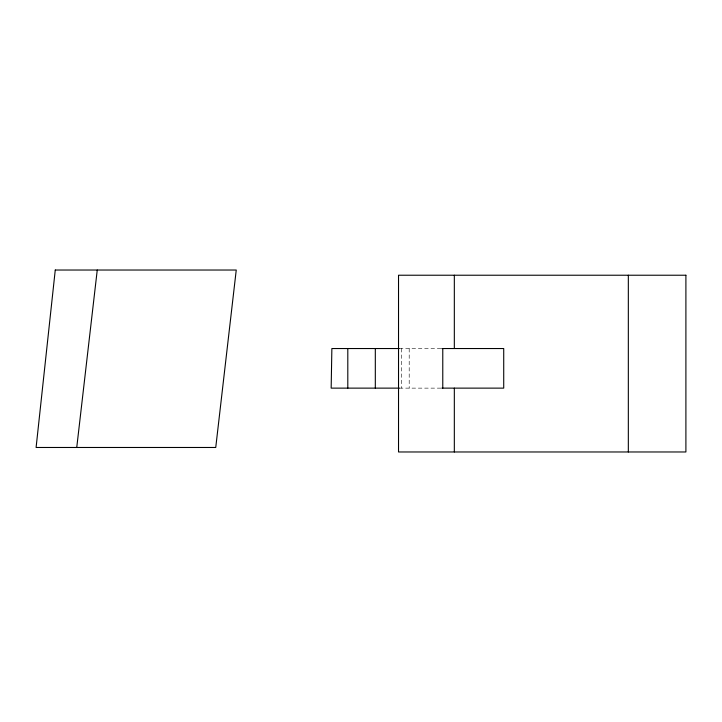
<?xml version="1.0" encoding="UTF-8"?>
<svg xmlns="http://www.w3.org/2000/svg" width="722" height="722" viewBox="0 0 722 722"><rect width="100%" height="100%" fill="white"/><g stroke="black" fill="none" stroke-linecap="round" stroke-linejoin="round"><path stroke-width="0.54" stroke-dasharray="3.61 2.71" d="M399.356 348.536L441.828 348.536M399.356 388.129L441.828 388.129M409.193 348.536L409.193 388.129M401.486 348.536L401.486 388.129"/><path stroke-width="1.08" d="M76.749 447.478L97.253 270.028M399.356 348.536L331.867 348.536L331.163 388.129L399.356 388.129M441.828 348.536L503.721 348.536L503.721 388.129L441.828 388.129M628.33 275.226L628.33 451.972M454.328 275.226L454.328 348.536M454.328 388.129L454.328 451.972M442.776 348.536L442.776 388.129M375.314 348.536L375.314 388.129M347.805 348.536L347.805 388.129M55.26 270.028L36.1 447.478L215.743 447.478L236.247 270.028L55.26 270.028M685.9 275.226L398.526 275.226L398.526 451.972L685.9 451.972L685.9 275.226"/></g></svg>
